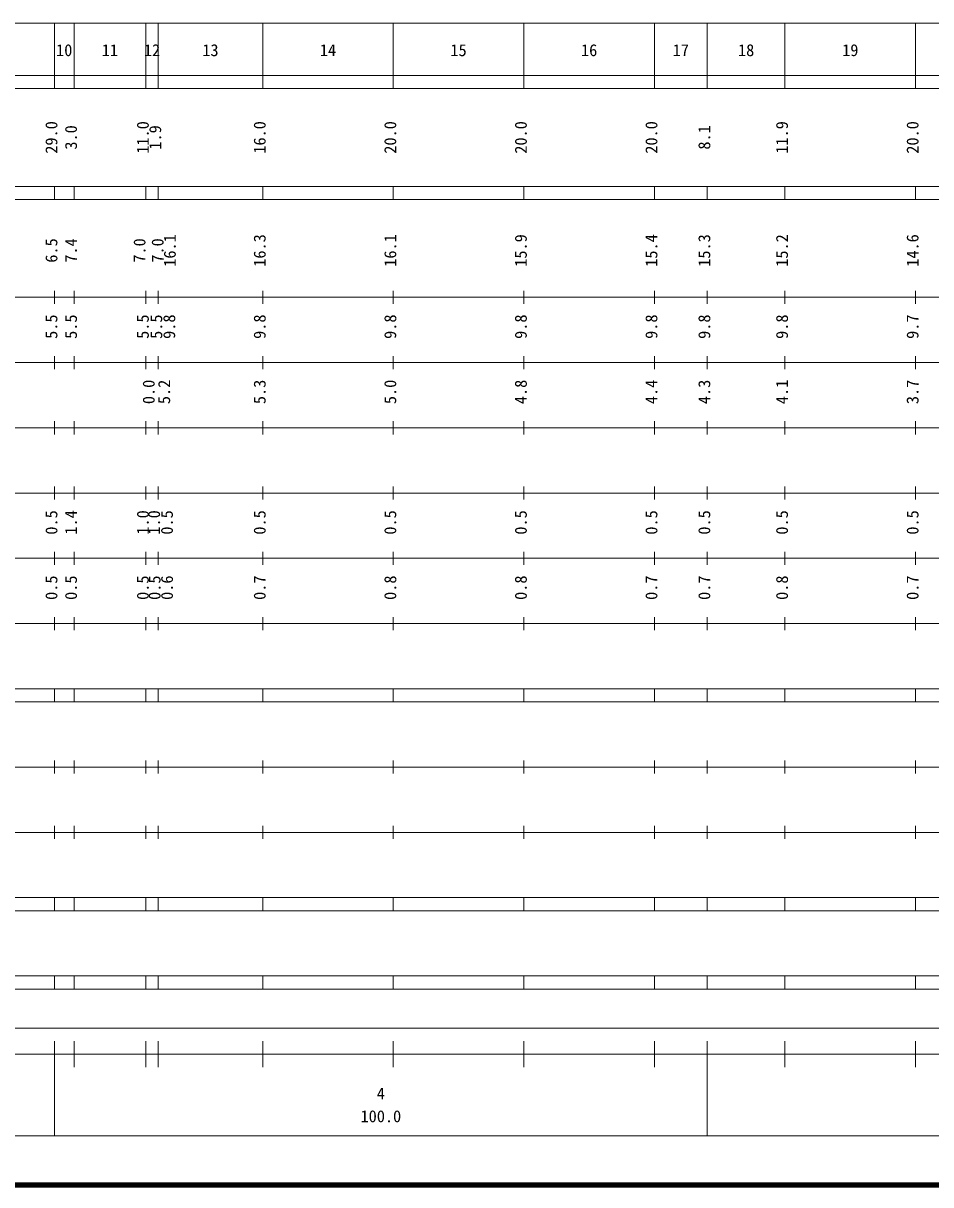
# Model space of a CAD drawing. Units: millimetres on the paper, enlarged 1000 times. Extents: x 40000 to 680000, y 20000 to 380000.
# Drawn here: x 263225 to 402226, y 20000 to 198000 of the extents above; entities that cross this region are included whole.
import ezdxf
from ezdxf.enums import TextEntityAlignment as Align

# ---------------------------------------------------------------- set-up
doc = ezdxf.new("R2010")
doc.units = ezdxf.units.MM
doc.header["$LTSCALE"] = 1000
doc.layers.add('M-TTL', color=2, linetype='Continuous', lineweight=140)
doc.layers.add('M-TTL-BAND', color=7, linetype='Continuous', lineweight=13)
doc.styles.add('ＭＳ ゴシック', font='')
doc.styles.get('ＭＳ ゴシック').set_extended_font_data('MS Gothic')

msp = doc.modelspace()

# ---------------------------------------------------------------- linework, layer by layer
at = {"layer": 'M-TTL'}
msp.add_line((40000, 20000), (680000, 20000), dxfattribs=at)
at = {"layer": 'M-TTL-BAND'}
for p, q in [((68000, 198000), (579000, 198000)), ((268000, 188000), (268000, 198000)), ((271000, 188000), (271000, 198000)), ((282000, 188000), (282000, 198000)), ((283900, 188000), (283900, 198000)), ((299900, 188000), (299900, 198000)), ((319900, 188000), (319900, 198000)), ((339900, 188000), (339900, 198000)), ((359900, 188000), (359900, 198000)), ((368000, 188000), (368000, 198000)), ((379900, 188000), (379900, 198000)), ((399900, 188000), (399900, 198000)), ((40000, 190000), (579000, 190000)), ((40000, 188000), (579000, 188000)), ((40000, 173000), (579000, 173000)), ((268000, 171000), (268000, 173000)), ((271000, 171000), (271000, 173000)), ((282000, 171000), (282000, 173000)), ((283900, 171000), (283900, 173000)), ((299900, 171000), (299900, 173000)), ((319900, 171000), (319900, 173000)), ((339900, 171000), (339900, 173000)), ((359900, 171000), (359900, 173000)), ((368000, 171000), (368000, 173000)), ((379900, 171000), (379900, 173000)), ((399900, 171000), (399900, 173000)), ((40000, 171000), (579000, 171000)), ((268000, 155000), (268000, 157000)), ((271000, 155000), (271000, 157000)), ((282000, 155000), (282000, 157000)), ((283900, 155000), (283900, 157000)), ((299900, 155000), (299900, 157000)), ((319900, 155000), (319900, 157000)), ((339900, 155000), (339900, 157000)), ((359900, 155000), (359900, 157000)), ((368000, 155000), (368000, 157000)), ((379900, 155000), (379900, 157000)), ((399900, 155000), (399900, 157000)), ((40000, 156000), (579000, 156000)), ((46000, 146000), (579000, 146000)), ((268000, 145000), (268000, 147000)), ((271000, 145000), (271000, 147000)), ((282000, 145000), (282000, 147000)), ((283900, 145000), (283900, 147000)), ((299900, 145000), (299900, 147000)), ((319900, 145000), (319900, 147000)), ((339900, 145000), (339900, 147000)), ((359900, 145000), (359900, 147000)), ((368000, 145000), (368000, 147000)), ((379900, 145000), (379900, 147000)), ((399900, 145000), (399900, 147000)), ((52000, 136000), (579000, 136000)), ((268000, 135000), (268000, 137000)), ((271000, 135000), (271000, 137000)), ((282000, 135000), (282000, 137000)), ((283900, 135000), (283900, 137000)), ((299900, 135000), (299900, 137000)), ((319900, 135000), (319900, 137000)), ((339900, 135000), (339900, 137000)), ((359900, 135000), (359900, 137000)), ((368000, 135000), (368000, 137000)), ((379900, 135000), (379900, 137000)), ((399900, 135000), (399900, 137000)), ((268000, 125000), (268000, 127000)), ((271000, 125000), (271000, 127000)), ((282000, 125000), (282000, 127000)), ((283900, 125000), (283900, 127000)), ((299900, 125000), (299900, 127000)), ((319900, 125000), (319900, 127000)), ((339900, 125000), (339900, 127000)), ((359900, 125000), (359900, 127000)), ((368000, 125000), (368000, 127000)), ((379900, 125000), (379900, 127000)), ((399900, 125000), (399900, 127000)), ((46000, 126000), (579000, 126000)), ((52000, 116000), (579000, 116000)), ((268000, 115000), (268000, 117000)), ((271000, 115000), (271000, 117000)), ((282000, 115000), (282000, 117000)), ((283900, 115000), (283900, 117000)), ((299900, 115000), (299900, 117000)), ((319900, 115000), (319900, 117000)), ((339900, 115000), (339900, 117000)), ((359900, 115000), (359900, 117000)), ((368000, 115000), (368000, 117000)), ((379900, 115000), (379900, 117000)), ((399900, 115000), (399900, 117000)), ((268000, 105000), (268000, 107000)), ((271000, 105000), (271000, 107000)), ((282000, 105000), (282000, 107000)), ((283900, 105000), (283900, 107000)), ((299900, 105000), (299900, 107000)), ((319900, 105000), (319900, 107000)), ((339900, 105000), (339900, 107000)), ((359900, 105000), (359900, 107000)), ((368000, 105000), (368000, 107000)), ((379900, 105000), (379900, 107000)), ((399900, 105000), (399900, 107000)), ((46000, 106000), (579000, 106000)), ((40000, 96000), (579000, 96000)), ((268000, 94000), (268000, 96000)), ((271000, 94000), (271000, 96000)), ((282000, 94000), (282000, 96000)), ((283900, 94000), (283900, 96000)), ((299900, 94000), (299900, 96000)), ((319900, 94000), (319900, 96000)), ((339900, 94000), (339900, 96000)), ((359900, 94000), (359900, 96000)), ((368000, 94000), (368000, 96000)), ((379900, 94000), (379900, 96000)), ((399900, 94000), (399900, 96000)), ((40000, 94000), (579000, 94000)), ((49000, 84000), (579000, 84000)), ((268000, 83000), (268000, 85000)), ((271000, 83000), (271000, 85000)), ((282000, 83000), (282000, 85000)), ((283900, 83000), (283900, 85000)), ((299900, 83000), (299900, 85000)), ((319900, 83000), (319900, 85000)), ((339900, 83000), (339900, 85000)), ((359900, 83000), (359900, 85000)), ((368000, 83000), (368000, 85000)), ((379900, 83000), (379900, 85000)), ((399900, 83000), (399900, 85000)), ((268000, 73000), (268000, 75000)), ((271000, 73000), (271000, 75000)), ((282000, 73000), (282000, 75000)), ((283900, 73000), (283900, 75000)), ((299900, 73000), (299900, 75000)), ((319900, 73000), (319900, 75000)), ((339900, 73000), (339900, 75000)), ((359900, 73000), (359900, 75000)), ((368000, 73000), (368000, 75000)), ((379900, 73000), (379900, 75000)), ((399900, 73000), (399900, 75000)), ((40000, 74000), (579000, 74000)), ((40000, 64000), (579000, 64000)), ((268000, 62000), (268000, 64000)), ((271000, 62000), (271000, 64000)), ((282000, 62000), (282000, 64000)), ((283900, 62000), (283900, 64000)), ((299900, 62000), (299900, 64000)), ((319900, 62000), (319900, 64000)), ((339900, 62000), (339900, 64000)), ((359900, 62000), (359900, 64000)), ((368000, 62000), (368000, 64000)), ((379900, 62000), (379900, 64000)), ((399900, 62000), (399900, 64000)), ((40000, 62000), (579000, 62000)), ((40000, 52000), (579000, 52000)), ((268000, 50000), (268000, 52000)), ((271000, 50000), (271000, 52000)), ((282000, 50000), (282000, 52000)), ((283900, 50000), (283900, 52000)), ((299900, 50000), (299900, 52000)), ((319900, 50000), (319900, 52000)), ((339900, 50000), (339900, 52000)), ((359900, 50000), (359900, 52000)), ((368000, 50000), (368000, 52000)), ((379900, 50000), (379900, 52000)), ((399900, 50000), (399900, 52000)), ((40000, 50000), (579000, 50000)), ((101500, 44000), (564000, 44000)), ((268000, 27500), (268000, 42000)), ((271000, 38000), (271000, 42000)), ((282000, 38000), (282000, 42000)), ((283900, 38000), (283900, 42000)), ((299900, 38000), (299900, 42000)), ((319900, 38000), (319900, 42000)), ((339900, 38000), (339900, 42000)), ((359900, 38000), (359900, 42000)), ((368000, 27500), (368000, 42000)), ((379900, 38000), (379900, 42000)), ((399900, 38000), (399900, 42000)), ((40000, 40000), (579000, 40000)), ((68000, 27500), (579000, 27500))]:
    msp.add_line(p, q, dxfattribs=at)

# ---------------------------------------------------------------- texts
at = {"layer": 'M-TTL-BAND', "style": 'ＭＳ ゴシック'}
for s, p in [('10', (269500, 192405)), ('11', (276500, 192405)), ('12', (282950, 192405)), ('13', (291900, 192405)), ('14', (309900, 192405)), ('15', (329900, 192405)), ('16', (349900, 192405)), ('17', (363950, 192405)), ('18', (373950, 192405)), ('19', (389900, 192405)), ('4', (318000, 32523)), ('100.0', (318000, 29033))]:
    msp.add_text(s, height=1833, dxfattribs=at).set_placement(p, align=Align.BOTTOM_CENTER)
for s, p in [('29.0', (269000, 180500)), ('3.0', (272000, 180500)), ('11.0', (283000, 180500)), ('1.9', (284900, 180500)), ('16.0', (300900, 180500)), ('20.0', (320900, 180500)), ('20.0', (340900, 180500)), ('20.0', (360900, 180500)), ('8.1', (369000, 180500)), ('11.9', (380900, 180500)), ('20.0', (400900, 180500)), ('16.1', (287134, 163174)), ('16.1', (320900, 163174)), ('15.4', (360900, 163174)), ('15.2', (380900, 163174)), ('14.6', (400900, 163174)), ('6.5', (269000, 163174)), ('7.4', (272000, 163174)), ('7.0', (282493, 163174)), ('7.0', (285266, 163174)), ('16.3', (300900, 163174)), ('15.9', (340900, 163174)), ('15.3', (369000, 163174)), ('5.5', (269000, 151500)), ('5.5', (272000, 151500)), ('5.5', (283000, 151500)), ('5.5', (285066, 151500)), ('9.8', (287047, 151500)), ('9.8', (300900, 151500)), ('9.8', (320900, 151500)), ('9.8', (340900, 151500)), ('9.8', (360900, 151500)), ('9.8', (369000, 151500)), ('9.8', (380900, 151500)), ('9.7', (400900, 151500)), ('0.0', (283900, 141500)), ('5.2', (286270, 141500)), ('5.3', (300900, 141500)), ('5.0', (320900, 141500)), ('4.8', (340900, 141500)), ('4.4', (360900, 141500)), ('4.3', (369000, 141500)), ('4.1', (380900, 141500)), ('3.7', (400900, 141500)), ('0.5', (269000, 121500)), ('1.4', (272000, 121500)), ('1.0', (283000, 121500)), ('1.0', (284723, 121500)), ('0.5', (286691, 121500)), ('0.5', (300900, 121500)), ('0.5', (320900, 121500)), ('0.5', (340900, 121500)), ('0.5', (360900, 121500)), ('0.5', (369000, 121500)), ('0.5', (380900, 121500)), ('0.5', (400900, 121500)), ('0.5', (269000, 111500)), ('0.5', (272000, 111500)), ('0.5', (283000, 111500)), ('0.5', (284799, 111500)), ('0.6', (286701, 111500)), ('0.7', (300900, 111500)), ('0.8', (320900, 111500)), ('0.8', (340900, 111500)), ('0.7', (360900, 111500)), ('0.7', (369000, 111500)), ('0.8', (380900, 111500)), ('0.7', (400900, 111500))]:
    msp.add_text(s, height=1833, rotation=90, dxfattribs=at).set_placement(p, align=Align.BOTTOM_CENTER)

doc.saveas('drawing.dxf')
